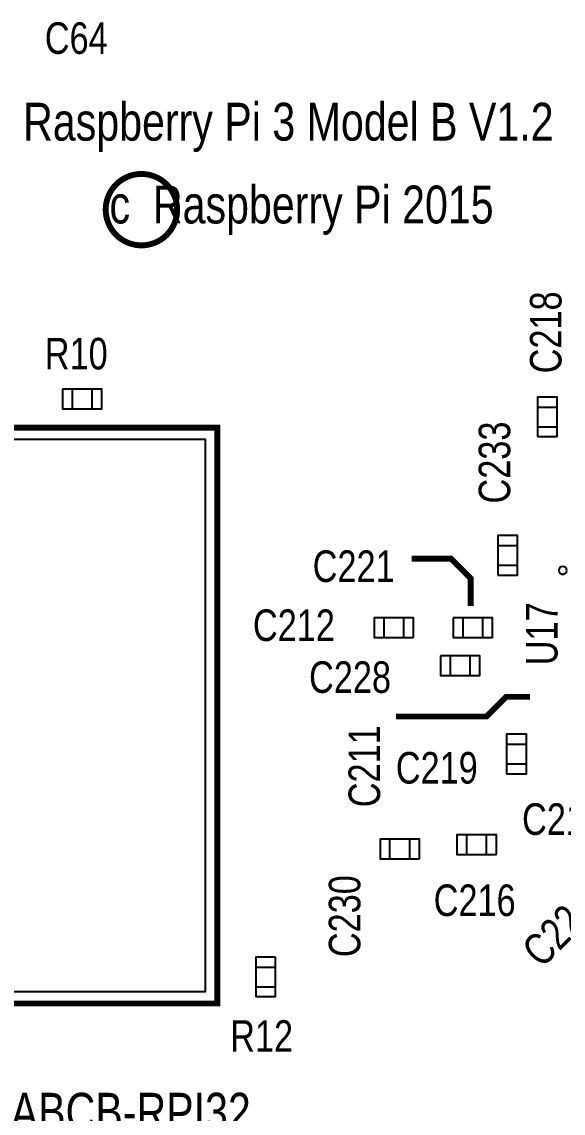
# Model space of a CAD drawing. Header units: inches. Extents: x 15 to 148, y 10 to 111.
# Drawn here: x 135.339 to 136.711, y 104.903 to 107.67 of the extents above; entities that cross this region are included whole.
import ezdxf

# ---------------------------------------------------------------- set-up
doc = ezdxf.new("R2010")
doc.units = ezdxf.units.IN
doc.header["$MEASUREMENT"] = 0
doc.layers.add('PARTS_TOP', color=250, linetype='Continuous')
doc.layers.add('SILK_TOP', color=250, linetype='Continuous')

msp = doc.modelspace()

# ---------------------------------------------------------------- linework, layer by layer
at = {"layer": 'PARTS_TOP'}
for points in [[(135.4421, 106.7388), (135.4421, 106.6888), (135.5421, 106.6888), (135.5421, 106.7388), (135.4421, 106.7388)], [(135.4671, 106.6888), (135.4671, 106.7388)], [(135.5171, 106.6888), (135.5171, 106.7388)], [(136.6461, 106.6185), (136.6961, 106.6185), (136.6961, 106.7185), (136.6461, 106.7185), (136.6461, 106.6185)], [(136.6461, 106.6935), (136.6961, 106.6935)], [(136.6461, 106.6435), (136.6961, 106.6435)], [(134.4046, 105.2113), (135.8046, 105.2113), (135.8046, 106.6113), (134.4046, 106.6113), (134.4046, 105.2113)], [(136.5453, 106.2675), (136.5953, 106.2675), (136.5953, 106.3675), (136.5453, 106.3675), (136.5453, 106.2675)], [(136.5453, 106.3425), (136.5953, 106.3425)], [(136.5453, 106.2925), (136.5953, 106.2925)], [(136.3321, 106.1088), (136.3321, 106.1588), (136.2321, 106.1588), (136.2321, 106.1088), (136.3321, 106.1088)], [(136.2571, 106.1088), (136.2571, 106.1588)], [(136.3071, 106.1088), (136.3071, 106.1588)], [(136.4321, 106.1588), (136.4321, 106.1088), (136.5321, 106.1088), (136.5321, 106.1588), (136.4321, 106.1588)], [(136.4571, 106.1588), (136.4571, 106.1088)], [(136.5071, 106.1588), (136.5071, 106.1088)], [(136.4001, 106.063), (136.4001, 106.013), (136.5001, 106.013), (136.5001, 106.063), (136.4001, 106.063)], [(136.4251, 106.063), (136.4251, 106.013)], [(136.4751, 106.063), (136.4751, 106.013)], [(136.5681, 105.7638), (136.6181, 105.7638), (136.6181, 105.8638), (136.5681, 105.8638), (136.5681, 105.7638)], [(136.5681, 105.8388), (136.6181, 105.8388)], [(136.5681, 105.7888), (136.6181, 105.7888)], [(136.5421, 105.5588), (136.5421, 105.6088), (136.4421, 105.6088), (136.4421, 105.5588), (136.5421, 105.5588)], [(136.4671, 105.5588), (136.4671, 105.6088)], [(136.5171, 105.5588), (136.5171, 105.6088)], [(136.3473, 105.5483), (136.3473, 105.5983), (136.2473, 105.5983), (136.2473, 105.5483), (136.3473, 105.5483)], [(136.2723, 105.5483), (136.2723, 105.5983)], [(136.3223, 105.5483), (136.3223, 105.5983)], [(135.9821, 105.2988), (135.9321, 105.2988), (135.9321, 105.1988), (135.9821, 105.1988), (135.9821, 105.2988)], [(135.9321, 105.2738), (135.9821, 105.2738)], [(135.9321, 105.2238), (135.9821, 105.2238)]]:
    msp.add_lwpolyline(points, dxfattribs=at)
at = {"layer": 'SILK_TOP', "const_width": 0.015}
msp.add_lwpolyline([(135.7326, 107.1938, 1), (135.5515, 107.1938, 1), (135.7326, 107.1938)], format="xyb", dxfattribs=at)
for points in [[(134.3746, 106.5913), (134.4246, 106.6413), (135.8346, 106.6413), (135.8346, 105.1813), (134.3746, 105.1813), (134.3746, 106.5913)], [(136.3271, 106.3088), (136.4271, 106.3088), (136.4771, 106.2588), (136.4771, 106.1888)], [(136.2871, 105.9088), (136.5171, 105.9088), (136.5671, 105.9588), (136.6271, 105.9588)]]:
    msp.add_lwpolyline(points, dxfattribs=at)
at = {"layer": 'SILK_TOP'}
msp.add_lwpolyline([(136.7203, 106.2793, 1), (136.7003, 106.2793, 1)], format="xyb", close=True, dxfattribs=at)

# ---------------------------------------------------------------- texts
at = {"layer": 'SILK_TOP', "width": 0.8125}
for s, height, p in [('C64', 0.08, (135.3971, 107.5888)), ('Raspberry Pi 3 Model B V1.2', 0.096, (135.3421, 107.3688)), (' c  Raspberry Pi 2015', 0.096, (135.5321, 107.1588)), ('R10', 0.08, (135.3971, 106.7888)), ('C221', 0.08, (136.0763, 106.25)), ('C212', 0.08, (135.9248, 106.1003)), ('C228', 0.08, (136.0671, 105.9688)), ('C219', 0.08, (136.2871, 105.7388)), ('C217', 0.08, (136.6071, 105.6088)), ('C216', 0.08, (136.3831, 105.403)), ('R12', 0.08, (135.8671, 105.0588)), ('FCC ID: 2ABCB-RPI32', 0.096, (134.8471, 104.8588))]:
    msp.add_text(s, height=height, dxfattribs=at).set_placement(p)
for s, rotation, p in [('C218', 90, (136.7071, 106.7788)), ('C233', 90, (136.5771, 106.4488)), ('U17', 90, (136.6971, 106.0388)), ('C211', 90, (136.2471, 105.6788)), ('C230', 90, (136.1971, 105.2988)), ('C224', 45, (136.6571, 105.2688))]:
    msp.add_text(s, height=0.08, rotation=rotation, dxfattribs=at).set_placement(p)

doc.saveas('drawing.dxf')
